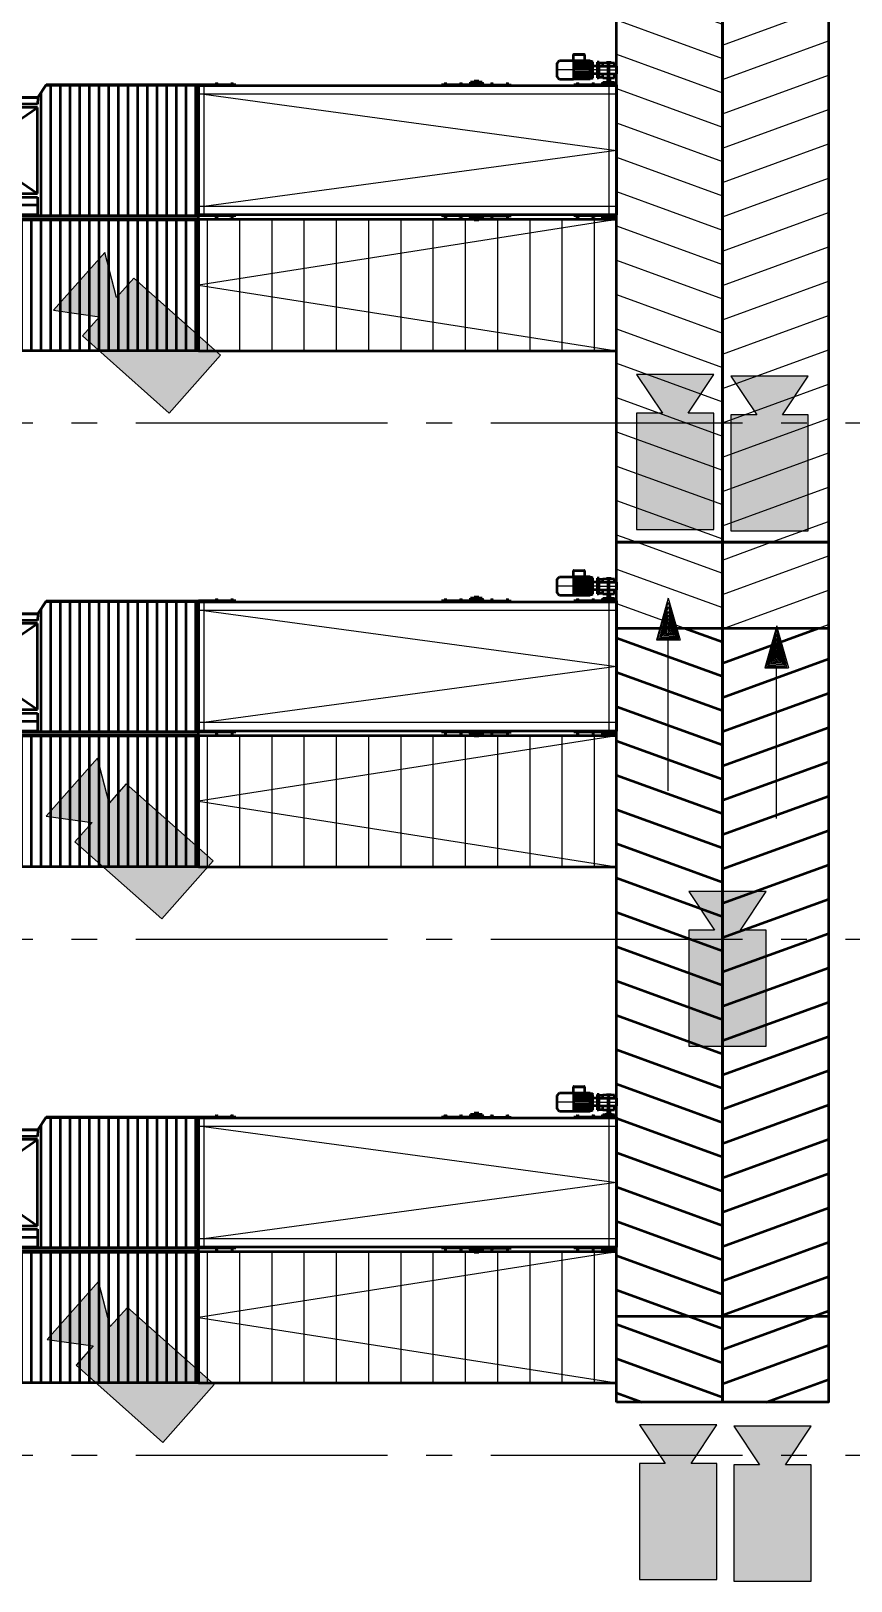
# Model space of a CAD drawing. Header units: millimetres. Extents: x 0 to 118800, y 79635 to 177025.
# Drawn here: x 25836 to 32192, y 121903 to 133917 of the extents above; entities that cross this region are included whole.
import ezdxf

# ---------------------------------------------------------------- set-up
doc = ezdxf.new("R2010")
doc.units = ezdxf.units.MM
doc.header["$LTSCALE"] = 200
doc.linetypes.add('AM_DIN_F_W050', pattern=[6.25, 4.75, -1.5])
doc.linetypes.add('AM_DIN_G_W050', pattern=[13.75, 9.75, -1.5, 1, -1.5])
for name, color, linetype, lineweight in [('AM_0', 7, 'Continuous', 50), ('AM_1', 14, 'Continuous', 50), ('AM_2', 5, 'Continuous', 50), ('AM_3', 6, 'AM_DIN_F_W050', 25), ('AM_7', 4, 'AM_DIN_G_W050', 25)]:
    doc.layers.add(name, color=color, linetype=linetype, lineweight=lineweight)
for name, color, linetype in [('K_Bandver. Oben', 2, 'Continuous'), ('K_Bandver. Unten', 1, 'Continuous'), ('K_IP Detail', 3, 'Continuous'), ('TECHNOLOGIE', 4, 'Continuous')]:
    doc.layers.add(name, color=color, linetype=linetype)

# ---------------------------------------------------------------- blocks, each defined once
blk = doc.blocks.new('pfeil gerade')
at = {"layer": 'TECHNOLOGIE'}
for p, q in [((0, 0), (1167.09, 0)), ((0, 0), (1167.09, 0)), ((1493.02, 0), (1167.09, 92.01)), ((1167.09, -91.28), (1167.09, 92.01)), ((1493.02, 0), (1167.09, 92.01)), ((1167.09, -91.28), (1167.09, 92.01)), ((1493.02, 0.72), (1167.09, -91.28)), ((1493.02, 0.72), (1167.09, -91.28)), ((1175.04, 79.89), (1463.71, 0.08)), ((1175.04, -81.95), (1175.04, 79.89)), ((1175.04, 79.89), (1463.71, 0.08)), ((1175.04, -81.95), (1175.04, 79.89)), ((1180.95, -78.62), (1182.92, 65.48)), ((1180.95, -78.62), (1182.92, 65.48)), ((1463.71, 0.08), (1180.95, -78.62)), ((1463.71, 0.08), (1180.95, -78.62)), ((1182.92, 65.48), (1429.23, 1.19)), ((1182.92, 65.48), (1429.23, 1.19)), ((1188.83, -65.32), (1191.78, 54.39)), ((1188.83, -65.32), (1191.78, 54.39)), ((1429.23, 1.19), (1188.83, -65.32)), ((1429.23, 1.19), (1188.83, -65.32)), ((1191.79, 54.39), (1393.76, 1.19)), ((1197.7, -55.35), (1200.65, 44.42)), ((1197.7, -55.35), (1200.65, 44.42)), ((1393.76, 1.19), (1197.7, -55.35)), ((1393.76, 1.19), (1197.7, -55.35)), ((1200.65, 44.42), (1364.2, 1.19)), ((1200.65, 44.42), (1364.2, 1.19)), ((1206.56, -43.15), (1209.52, 32.22)), ((1206.56, -43.15), (1209.52, 32.22)), ((1364.2, 1.19), (1206.57, -43.15)), ((1364.2, 1.19), (1206.57, -43.15)), ((1209.52, 32.22), (1336.62, 1.19)), ((1209.52, 32.22), (1336.62, 1.19)), ((1214.45, -29.85), (1216.42, 22.25)), ((1214.45, -29.85), (1216.42, 22.25)), ((1336.62, 1.19), (1214.45, -29.85)), ((1336.62, 1.19), (1214.45, -29.85)), ((1216.42, 22.25), (1307.06, 2.29)), ((1216.42, 22.25), (1307.06, 2.29)), ((1220.36, -17.65), (1223.31, 11.17)), ((1220.36, -17.65), (1223.31, 11.17)), ((1307.06, 2.29), (1220.36, -17.65)), ((1307.06, 2.29), (1220.36, -17.65)), ((1223.31, 11.17), (1278.49, 2.29)), ((1223.31, 11.17), (1278.49, 2.29)), ((1278.49, 2.29), (1231.2, -5.46)), ((1278.49, 2.29), (1231.2, -5.46)), ((1231.2, -5.46), (1231.2, 1.19)), ((1231.2, -5.46), (1231.2, 1.19))]:
    blk.add_line(p, q, dxfattribs=at)
blk = doc.blocks.new('gf bl3500 mit knick gb1000 ds')
at = {"layer": 'AM_0'}
for p, q in [((-3390, 508), (-3390, 500)), ((-3390, 508), (-3059, 508)), ((-3390, 500), (-150, 500)), ((-3390, -500), (-3390, 500)), ((-3387, 515), (-3387, 508)), ((-3272, 515), (-3387, 515)), ((-3387, 508), (-3272, 508)), ((-3374, 529), (-3374, 515)), ((-3284, 529), (-3374, 529)), ((-3374, 515), (-3284, 515)), ((-3347, 538), (-3312, 538)), ((-3347, 529), (-3347, 538)), ((-3342, 529), (-3342, 538)), ((-3329, 538), (-3329, 508)), ((-3317, 529), (-3317, 538)), ((-3312, 529), (-3312, 538)), ((-3284, 515), (-3284, 529)), ((-3272, 508), (-3272, 515)), ((-3220, 508), (-3220, 510)), ((-3220, 510), (-3199, 510)), ((-3199, 508), (-3220, 508)), ((-3218, 516), (-3218, 510)), ((-3214, 510), (-3218, 510)), ((-3202, 516), (-3216, 516)), ((-3214, 516), (-3214, 510)), ((-3214, 510), (-3204, 510)), ((-3204, 516), (-3204, 510)), ((-3200, 510), (-3204, 510)), ((-3200, 516), (-3200, 510)), ((-3199, 510), (-3199, 508)), ((-3100, 508), (-3100, 510)), ((-3100, 510), (-3079, 510)), ((-3079, 508), (-3100, 508)), ((-3098, 516), (-3098, 510)), ((-3094, 510), (-3098, 510)), ((-3082, 516), (-3096, 516)), ((-3094, 516), (-3094, 510)), ((-3094, 510), (-3084, 510)), ((-3084, 516), (-3084, 510)), ((-3080, 510), (-3084, 510)), ((-3080, 516), (-3080, 510)), ((-3079, 510), (-3079, 508)), ((-3059, 508), (-3059, 500)), ((-2574, 508), (-2574, 500)), ((-2243, 508), (-2574, 508)), ((-2534, 510), (-2555, 510)), ((-2555, 510), (-2555, 508)), ((-2555, 508), (-2534, 508)), ((-2554, 516), (-2554, 510)), ((-2554, 510), (-2550, 510)), ((-2551, 516), (-2537, 516)), ((-2539, 510), (-2550, 510)), ((-2549, 516), (-2549, 510)), ((-2540, 516), (-2540, 510)), ((-2539, 510), (-2535, 510)), ((-2535, 516), (-2535, 510)), ((-2534, 508), (-2534, 510)), ((-2414, 510), (-2435, 510)), ((-2435, 510), (-2435, 508)), ((-2435, 508), (-2414, 508)), ((-2434, 516), (-2434, 510)), ((-2434, 510), (-2430, 510)), ((-2431, 516), (-2417, 516)), ((-2419, 510), (-2430, 510)), ((-2429, 516), (-2429, 510)), ((-2420, 516), (-2420, 510)), ((-2419, 510), (-2415, 510)), ((-2415, 516), (-2415, 510)), ((-2414, 508), (-2414, 510)), ((-2365, 508), (-2365, 500)), ((-2365, 508), (-2034, 508)), ((-2362, 515), (-2362, 508)), ((-2247, 515), (-2362, 515)), ((-2362, 508), (-2362, 515)), ((-2362, 515), (-2247, 515)), ((-2362, 508), (-2247, 508)), ((-2247, 508), (-2362, 508)), ((-2349, 529), (-2349, 515)), ((-2259, 529), (-2349, 529)), ((-2349, 515), (-2349, 529)), ((-2349, 529), (-2259, 529)), ((-2349, 515), (-2259, 515)), ((-2259, 515), (-2349, 515)), ((-2322, 538), (-2287, 538)), ((-2322, 529), (-2322, 538)), ((-2287, 538), (-2322, 538)), ((-2322, 529), (-2322, 538)), ((-2317, 529), (-2317, 538)), ((-2317, 529), (-2317, 538)), ((-2304, 538), (-2304, 508)), ((-2304, 538), (-2304, 508)), ((-2292, 529), (-2292, 538)), ((-2292, 529), (-2292, 538)), ((-2287, 529), (-2287, 538)), ((-2287, 529), (-2287, 538)), ((-2259, 515), (-2259, 529)), ((-2259, 529), (-2259, 515)), ((-2247, 508), (-2247, 515)), ((-2247, 515), (-2247, 508)), ((-2243, 508), (-2243, 500)), ((-2195, 508), (-2195, 510)), ((-2195, 510), (-2174, 510)), ((-2174, 508), (-2195, 508)), ((-2194, 516), (-2194, 510)), ((-2190, 510), (-2194, 510)), ((-2177, 516), (-2191, 516)), ((-2190, 510), (-2179, 510)), ((-2189, 516), (-2189, 510)), ((-2180, 516), (-2180, 510)), ((-2175, 510), (-2179, 510)), ((-2175, 516), (-2175, 510)), ((-2174, 510), (-2174, 508)), ((-2075, 508), (-2075, 510)), ((-2075, 510), (-2054, 510)), ((-2054, 508), (-2075, 508)), ((-2074, 516), (-2074, 510)), ((-2070, 510), (-2074, 510)), ((-2057, 516), (-2071, 516)), ((-2070, 510), (-2059, 510)), ((-2069, 516), (-2069, 510)), ((-2060, 516), (-2060, 510)), ((-2055, 510), (-2059, 510)), ((-2055, 516), (-2055, 510)), ((-2054, 510), (-2054, 508)), ((-2034, 508), (-2034, 500)), ((-440, 508), (-440, 500)), ((-440, 508), (-150, 508)), ((-420, 508), (-420, 510)), ((-420, 510), (-400, 510)), ((-400, 508), (-420, 508)), ((-419, 516), (-419, 510)), ((-415, 510), (-419, 510)), ((-403, 516), (-417, 516)), ((-415, 516), (-415, 510)), ((-415, 510), (-405, 510)), ((-405, 516), (-405, 510)), ((-401, 510), (-405, 510)), ((-401, 516), (-401, 510)), ((-400, 510), (-400, 508)), ((-300, 508), (-300, 510)), ((-300, 510), (-280, 510)), ((-280, 508), (-300, 508)), ((-299, 516), (-299, 510)), ((-295, 510), (-299, 510)), ((-283, 516), (-297, 516)), ((-295, 516), (-295, 510)), ((-295, 510), (-285, 510)), ((-285, 516), (-285, 510)), ((-281, 510), (-285, 510)), ((-281, 516), (-281, 510)), ((-280, 510), (-280, 508)), ((-150, 508), (-150, 500)), ((-150, -500), (-150, 500)), ((-3391, -594), (-3391, -654)), ((-3255, -594), (-3391, -594)), ((-3390, -500), (-150, -500)), ((-3390, -508), (-3390, -500)), ((-3390, -508), (-3059, -508)), ((-3387, -515), (-3387, -508)), ((-3387, -508), (-3272, -508)), ((-3272, -515), (-3387, -515)), ((-3374, -529), (-3374, -515)), ((-3374, -515), (-3284, -515)), ((-3284, -529), (-3374, -529)), ((-3284, -564), (-3374, -564)), ((-3374, -564), (-3374, -594)), ((-3347, -529), (-3347, -538)), ((-3347, -538), (-3312, -538)), ((-3347, -561), (-3347, -564)), ((-3312, -561), (-3347, -561)), ((-3342, -529), (-3342, -538)), ((-3339, -561), (-3339, -538)), ((-3329, -538), (-3329, -508)), ((-3319, -561), (-3319, -538)), ((-3317, -529), (-3317, -538)), ((-3312, -529), (-3312, -538)), ((-3312, -561), (-3312, -564)), ((-3284, -515), (-3284, -529)), ((-3284, -564), (-3284, -594)), ((-3255, -568), (-3284, -568)), ((-3272, -508), (-3272, -515)), ((-3255, -564), (-3249, -564)), ((-3255, -564), (-3255, -684)), ((-3249, -584), (-3252, -584)), ((-3252, -584), (-3252, -664)), ((-3241, -564), (-3249, -564)), ((-3249, -564), (-3249, -684)), ((-3249, -564), (-3249, -684)), ((-3249, -585), (-3241, -585)), ((-3249, -591), (-3241, -591)), ((-3241, -684), (-3241, -564)), ((-3241, -594), (-3205, -594)), ((-3199, -508), (-3220, -508)), ((-3220, -508), (-3220, -510)), ((-3220, -510), (-3199, -510)), ((-3214, -510), (-3218, -510)), ((-3218, -516), (-3218, -510)), ((-3202, -516), (-3216, -516)), ((-3214, -510), (-3204, -510)), ((-3214, -516), (-3214, -510)), ((-3205, -564), (-3205, -684)), ((-3200, -510), (-3204, -510)), ((-3204, -516), (-3204, -510)), ((-3200, -516), (-3200, -510)), ((-3185, -559), (-3200, -559)), ((-3199, -510), (-3199, -508)), ((-3185, -554), (-3185, -694)), ((-3055, -554), (-3185, -554)), ((-3055, -557), (-3185, -557)), ((-3055, -563), (-3185, -563)), ((-3055, -579), (-3185, -579)), ((-3055, -594), (-3185, -594)), ((-3079, -508), (-3100, -508)), ((-3100, -508), (-3100, -510)), ((-3100, -510), (-3079, -510)), ((-3094, -510), (-3098, -510)), ((-3098, -516), (-3098, -510)), ((-3082, -516), (-3096, -516)), ((-3094, -510), (-3084, -510)), ((-3094, -516), (-3094, -510)), ((-3080, -510), (-3084, -510)), ((-3084, -516), (-3084, -510)), ((-3080, -516), (-3080, -510)), ((-3079, -510), (-3079, -508)), ((-3059, -508), (-3059, -500)), ((-3055, -696), (-3055, -551)), ((-3055, -551), (-2949, -551)), ((-2949, -551), (-2929, -571)), ((-2929, -571), (-2929, -676)), ((-2574, -508), (-2574, -500)), ((-2243, -508), (-2574, -508)), ((-2555, -508), (-2534, -508)), ((-2555, -510), (-2555, -508)), ((-2534, -510), (-2555, -510)), ((-2554, -510), (-2550, -510)), ((-2554, -516), (-2554, -510)), ((-2551, -516), (-2537, -516)), ((-2539, -510), (-2550, -510)), ((-2549, -516), (-2549, -510)), ((-2540, -516), (-2540, -510)), ((-2539, -510), (-2535, -510)), ((-2535, -516), (-2535, -510)), ((-2534, -508), (-2534, -510)), ((-2435, -508), (-2414, -508)), ((-2435, -510), (-2435, -508)), ((-2414, -510), (-2435, -510)), ((-2434, -510), (-2430, -510)), ((-2434, -516), (-2434, -510)), ((-2431, -516), (-2417, -516)), ((-2419, -510), (-2430, -510)), ((-2429, -516), (-2429, -510)), ((-2420, -516), (-2420, -510)), ((-2419, -510), (-2415, -510)), ((-2415, -516), (-2415, -510)), ((-2414, -508), (-2414, -510)), ((-2365, -508), (-2365, -500)), ((-2365, -508), (-2034, -508)), ((-2362, -515), (-2362, -508)), ((-2362, -508), (-2247, -508)), ((-2362, -508), (-2362, -515)), ((-2247, -508), (-2362, -508)), ((-2247, -515), (-2362, -515)), ((-2362, -515), (-2247, -515)), ((-2349, -529), (-2349, -515)), ((-2349, -515), (-2259, -515)), ((-2349, -515), (-2349, -529)), ((-2259, -515), (-2349, -515)), ((-2259, -529), (-2349, -529)), ((-2349, -529), (-2259, -529)), ((-2322, -529), (-2322, -538)), ((-2322, -529), (-2322, -538)), ((-2322, -538), (-2287, -538)), ((-2287, -538), (-2322, -538)), ((-2317, -529), (-2317, -538)), ((-2317, -529), (-2317, -538)), ((-2304, -538), (-2304, -508)), ((-2304, -538), (-2304, -508)), ((-2292, -529), (-2292, -538)), ((-2292, -529), (-2292, -538)), ((-2287, -529), (-2287, -538)), ((-2287, -529), (-2287, -538)), ((-2259, -515), (-2259, -529)), ((-2259, -529), (-2259, -515)), ((-2247, -508), (-2247, -515)), ((-2247, -515), (-2247, -508)), ((-2243, -508), (-2243, -500)), ((-2174, -508), (-2195, -508)), ((-2195, -508), (-2195, -510)), ((-2195, -510), (-2174, -510)), ((-2190, -510), (-2194, -510)), ((-2194, -516), (-2194, -510)), ((-2177, -516), (-2191, -516)), ((-2190, -510), (-2179, -510)), ((-2189, -516), (-2189, -510)), ((-2180, -516), (-2180, -510)), ((-2175, -510), (-2179, -510)), ((-2175, -516), (-2175, -510)), ((-2174, -510), (-2174, -508)), ((-2054, -508), (-2075, -508)), ((-2075, -508), (-2075, -510)), ((-2075, -510), (-2054, -510)), ((-2070, -510), (-2074, -510)), ((-2074, -516), (-2074, -510)), ((-2057, -516), (-2071, -516)), ((-2070, -510), (-2059, -510)), ((-2069, -516), (-2069, -510)), ((-2060, -516), (-2060, -510)), ((-2055, -510), (-2059, -510)), ((-2055, -516), (-2055, -510)), ((-2054, -510), (-2054, -508)), ((-2034, -508), (-2034, -500)), ((-440, -508), (-440, -500)), ((-440, -508), (-150, -508)), ((-420, -508), (-420, -510)), ((-400, -508), (-420, -508)), ((-420, -510), (-400, -510)), ((-415, -510), (-419, -510)), ((-419, -516), (-419, -510)), ((-403, -516), (-417, -516)), ((-415, -516), (-415, -510)), ((-415, -510), (-405, -510)), ((-401, -510), (-405, -510)), ((-405, -516), (-405, -510)), ((-401, -516), (-401, -510)), ((-400, -510), (-400, -508)), ((-300, -508), (-300, -510)), ((-280, -508), (-300, -508)), ((-300, -510), (-280, -510)), ((-295, -510), (-299, -510)), ((-299, -516), (-299, -510)), ((-283, -516), (-297, -516)), ((-295, -510), (-285, -510)), ((-295, -516), (-295, -510)), ((-285, -516), (-285, -510)), ((-281, -510), (-285, -510)), ((-281, -516), (-281, -510)), ((-280, -510), (-280, -508)), ((-150, -508), (-150, -500)), ((-3255, -654), (-3391, -654)), ((-3374, -654), (-3374, -680)), ((-3284, -680), (-3374, -680)), ((-3347, -680), (-3347, -684)), ((-3312, -684), (-3347, -684)), ((-3312, -680), (-3312, -684)), ((-3284, -654), (-3284, -680)), ((-3255, -678), (-3284, -678)), ((-3255, -684), (-3249, -684)), ((-3252, -664), (-3249, -664)), ((-3249, -656), (-3241, -656)), ((-3249, -662), (-3241, -662)), ((-3249, -684), (-3241, -684)), ((-3241, -654), (-3205, -654)), ((-3200, -689), (-3185, -689)), ((-3055, -609), (-3185, -609)), ((-3055, -639), (-3185, -639)), ((-3055, -654), (-3185, -654)), ((-3055, -669), (-3185, -669)), ((-3055, -685), (-3185, -685)), ((-3055, -691), (-3185, -691)), ((-3185, -694), (-3055, -694)), ((-3142, -741), (-3142, -694)), ((-2949, -696), (-3055, -696)), ((-3055, -696), (-3055, -741)), ((-2929, -676), (-2949, -696)), ((-3142, -741), (-3055, -741)), ((-3059, -745), (-3138, -745))]:
    blk.add_line(p, q, dxfattribs=at)
for centre, radius, start, end in [((-3216, 513), 3.73, 90, 128.2132), ((-3216, 513), 3.73, 51.7868, 90), ((-3209, 503), 13.7, 70.3472, 109.6528), ((-3202, 513), 3.73, 90, 128.2132), ((-3202, 513), 3.73, 51.7868, 90), ((-3096, 513), 3.73, 90, 128.2132), ((-3096, 513), 3.73, 51.7868, 90), ((-3089, 503), 13.7, 70.3472, 109.6528), ((-3082, 513), 3.73, 90, 128.2132), ((-3082, 513), 3.73, 51.7868, 90), ((-2551, 513), 3.73, 90, 128.2132), ((-2551, 513), 3.73, 51.7868, 90), ((-2544, 503), 13.7, 70.3472, 109.6528), ((-2537, 513), 3.73, 90, 128.2132), ((-2537, 513), 3.73, 51.7868, 90), ((-2431, 513), 3.73, 90, 128.2132), ((-2431, 513), 3.73, 51.7868, 90), ((-2424, 503), 13.7, 70.3472, 109.6528), ((-2417, 513), 3.73, 90, 128.2132), ((-2417, 513), 3.73, 51.7868, 90), ((-2191, 513), 3.73, 90, 128.2132), ((-2191, 513), 3.73, 51.7868, 90), ((-2184, 503), 13.7, 70.3472, 109.6528), ((-2177, 513), 3.73, 90, 128.2132), ((-2177, 513), 3.73, 51.7868, 90), ((-2071, 513), 3.73, 90, 128.2132), ((-2071, 513), 3.73, 51.7868, 90), ((-2064, 503), 13.7, 70.3472, 109.6528), ((-2057, 513), 3.73, 90, 128.2132), ((-2057, 513), 3.73, 51.7868, 90), ((-417, 513), 3.73, 90, 128.2132), ((-417, 513), 3.73, 51.7868, 90), ((-410, 503), 13.7, 70.3472, 109.6528), ((-403, 513), 3.73, 90, 128.2132), ((-403, 513), 3.73, 51.7868, 90), ((-297, 513), 3.73, 90, 128.2132), ((-297, 513), 3.73, 51.7868, 90), ((-290, 503), 13.7, 70.3472, 109.6528), ((-283, 513), 3.73, 90, 128.2132), ((-283, 513), 3.73, 51.7868, 90), ((-3216, -513), 3.73, 231.7868, 270), ((-3216, -513), 3.73, 270, 308.2132), ((-3209, -503), 13.7, 250.3472, 289.6528), ((-3200, -564), 5, 90, 180), ((-3202, -513), 3.73, 231.7868, 270), ((-3202, -513), 3.73, 270, 308.2132), ((-3096, -513), 3.73, 231.7868, 270), ((-3096, -513), 3.73, 270, 308.2132), ((-3089, -503), 13.7, 250.3472, 289.6528), ((-3082, -513), 3.73, 231.7868, 270), ((-3082, -513), 3.73, 270, 308.2132), ((-2551, -513), 3.73, 231.7868, 270), ((-2551, -513), 3.73, 270, 308.2132), ((-2544, -503), 13.7, 250.3472, 289.6528), ((-2537, -513), 3.73, 231.7868, 270), ((-2537, -513), 3.73, 270, 308.2132), ((-2431, -513), 3.73, 231.7868, 270), ((-2431, -513), 3.73, 270, 308.2132), ((-2424, -503), 13.7, 250.3472, 289.6528), ((-2417, -513), 3.73, 231.7868, 270), ((-2417, -513), 3.73, 270, 308.2132), ((-2191, -513), 3.73, 231.7868, 270), ((-2191, -513), 3.73, 270, 308.2132), ((-2184, -503), 13.7, 250.3472, 289.6528), ((-2177, -513), 3.73, 231.7868, 270), ((-2177, -513), 3.73, 270, 308.2132), ((-2071, -513), 3.73, 231.7868, 270), ((-2071, -513), 3.73, 270, 308.2132), ((-2064, -503), 13.7, 250.3472, 289.6528), ((-2057, -513), 3.73, 231.7868, 270), ((-2057, -513), 3.73, 270, 308.2132), ((-417, -513), 3.73, 231.7868, 270), ((-417, -513), 3.73, 270, 308.2132), ((-410, -503), 13.7, 250.3472, 289.6528), ((-403, -513), 3.73, 231.7868, 270), ((-403, -513), 3.73, 270, 308.2132), ((-297, -513), 3.73, 231.7868, 270), ((-297, -513), 3.73, 270, 308.2132), ((-290, -503), 13.7, 250.3472, 289.6528), ((-283, -513), 3.73, 231.7868, 270), ((-283, -513), 3.73, 270, 308.2132), ((-3200, -684), 5, 180, 270), ((-3138, -741), 4, 180, 270), ((-3059, -741), 4, 270, 0)]:
    blk.add_arc(centre, radius, start, end, dxfattribs=at)
at = {"layer": 'AM_3'}
for p, q in [((-3390, 497), (-150, 497)), ((-3390, -498), (-150, -498)), ((-3339, -561), (-3339, -665)), ((-3319, -561), (-3319, -665)), ((-3339, -665), (-3319, -665))]:
    blk.add_line(p, q, dxfattribs=at)
at = {"layer": 'AM_7'}
for p, q in [((-3329, -508), (-3329, 508)), ((-190, -508), (-190, 508)), ((-3329, -561), (-3329, -684)), ((-3249, -624), (-3391, -624)), ((-3249, -624), (-2929, -624))]:
    blk.add_line(p, q, dxfattribs=at)
at = {"layer": 'TECHNOLOGIE'}
for p, q in [((-3390, 435), (-150, 435)), ((-3390, 0), (-190, 435)), ((-190, -435), (-3390, 0)), ((-3390, -435), (-150, -435))]:
    blk.add_line(p, q, dxfattribs=at)
blk = doc.blocks.new('pt2 ds')
at = {"layer": 'AM_1'}
for p, q in [((153, 383.75), (153, -284.25)), ((1128, 383.75), (153, 383.75)), ((153, -284.25), (1128, 383.75)), ((153, 383.75), (1128, -284.25)), ((1128, -284.25), (1128, 383.75)), ((153, -284.25), (1128, -284.25))]:
    blk.add_line(p, q, dxfattribs=at)
at = {"layer": 'AM_2'}
for p, q in [((1193.25, 557.75), (1128.13, 459.25)), ((1154.5, -456.25), (1154.5, 499.14)), ((1191.27, 554.75), (2374.75, 554.75)), ((2374.75, 557.75), (1193.25, 557.75)), ((1229.5, -456.25), (1229.5, 554.75)), ((1304.5, -456.25), (1304.5, 554.75)), ((1379.5, -456.25), (1379.5, 554.75)), ((1454.5, -456.25), (1454.5, 554.75)), ((1529.5, -456.25), (1529.5, 554.75)), ((1604.5, -456.25), (1604.5, 554.75)), ((1679.5, -456.25), (1679.5, 554.75)), ((1754.5, -456.25), (1754.5, 554.75)), ((1829.5, -456.25), (1829.5, 554.75)), ((1904.31, -456.25), (1904.31, 554.75)), ((1979.31, -456.25), (1979.31, 554.75)), ((2054.31, -456.25), (2054.31, 554.75)), ((2129.31, -456.25), (2129.31, 554.75)), ((2204.31, -456.25), (2204.31, 554.75)), ((2279.31, -456.25), (2279.31, 554.75)), ((2354.31, -456.25), (2354.31, 554.75)), ((2374.75, -1500.25), (2374.75, 557.75)), ((0, 459.25), (0, -459.25)), ((1128.13, 459.25), (0, 459.25)), ((29.5, -456.25), (29.5, 459.25)), ((104.5, -456.25), (104.5, 459.25)), ((153, 407.75), (153, 459.25)), ((153, 459.25), (1128.13, 459.25)), ((1128, 407.75), (153, 407.75)), ((1128.13, 459.25), (1128, 407.75)), ((153, -456.25), (153, -311.25)), ((153, -311.25), (1128, -311.25)), ((1128, -311.25), (1128, -456.25)), ((2374.75, -456.25), (0, -456.25)), ((0, -459.25), (0, -1500.25)), ((0, -459.25), (2374.75, -459.25)), ((1128, -375.05), (153, -375.05)), ((1128, -450.05), (153, -450.05)), ((1128, -456.25), (153, -456.25)), ((2374.75, -484.75), (0, -484.75)), ((0, -487.75), (2374.75, -487.75)), ((29.5, -1500.25), (29.5, -487.75)), ((104.5, -1500.25), (104.5, -487.75)), ((179.5, -1500.25), (179.5, -487.75)), ((254.5, -1500.25), (254.5, -487.75)), ((329.5, -1500.25), (329.5, -487.75)), ((404.5, -1500.25), (404.5, -487.75)), ((479.5, -1500.25), (479.5, -487.75)), ((554.5, -1500.25), (554.5, -487.75)), ((629.5, -1500.25), (629.5, -487.75)), ((704.5, -1500.25), (704.5, -487.75)), ((779.5, -1500.25), (779.5, -487.75)), ((854.5, -1500.25), (854.5, -487.75)), ((929.5, -1500.25), (929.5, -487.75)), ((1004.5, -1500.25), (1004.5, -487.75)), ((1079.5, -1500.25), (1079.5, -487.75)), ((1154.5, -1500.25), (1154.5, -487.75)), ((1229.5, -1500.25), (1229.5, -487.75)), ((1304.5, -1500.25), (1304.5, -487.75)), ((1379.5, -1500.25), (1379.5, -487.75)), ((1454.5, -1500.25), (1454.5, -487.75)), ((1529.5, -1500.25), (1529.5, -487.75)), ((1604.5, -1500.25), (1604.5, -487.75)), ((1679.5, -1500.25), (1679.5, -487.75)), ((1754.5, -1500.25), (1754.5, -487.75)), ((1829.5, -1500.25), (1829.5, -487.75)), ((1904.31, -1500.25), (1904.31, -487.75)), ((1979.31, -1500.25), (1979.31, -487.75)), ((2054.31, -1500.25), (2054.31, -487.75)), ((2129.31, -1500.25), (2129.31, -487.75)), ((2204.31, -1500.25), (2204.31, -487.75)), ((2279.31, -1500.25), (2279.31, -487.75)), ((2354.31, -1500.25), (2354.31, -487.75)), ((-0.25, -1500.25), (2374.75, -1500.25))]:
    blk.add_line(p, q, dxfattribs=at)
blk = doc.blocks.new('fischgrätbahn 6000 ds')
at = {"layer": 'TECHNOLOGIE'}
h = blk.add_hatch(dxfattribs=at)
h.set_pattern_fill('_USER', color=256, scale=250, angle=70, style=0, pattern_type=0)
h.set_pattern_definition([(70, (-59658.84, -107073.41), (-234.92316, 85.50504), [])])
h.paths.add_polyline_path([(0, 821.5), (6000, 821.5), (6000, 0), (0, 0)])
h = blk.add_hatch(dxfattribs=at)
h.set_pattern_fill('_USER', color=256, scale=250, angle=110, style=0, pattern_type=0)
h.set_pattern_definition([(110, (-59658.84, -107073.41), (-234.92316, -85.50504), [])])
h.paths.add_polyline_path([(0, 0), (6000, 0), (6000, -821.5), (0, -821.5)])
at = {"layer": 'AM_0'}
for points in [[(0, 821.5), (6000, 821.5), (6000, 0), (0, 0)], [(0, 0), (6000, 0), (6000, -821.5), (0, -821.5)]]:
    blk.add_lwpolyline(points, close=True, dxfattribs=at)
blk = doc.blocks.new('fischgrätbahn 6000b ds')
at = {"layer": 'AM_2'}
h = blk.add_hatch(dxfattribs=at)
h.set_pattern_fill('_USER', color=256, scale=250, angle=70, style=0, pattern_type=0)
h.set_pattern_definition([(70, (-59658.84, -107073.41), (-234.92316, 85.50504), [])])
h.paths.add_polyline_path([(0, 821.5), (6000, 821.5), (6000, 0), (0, 0)])
h = blk.add_hatch(dxfattribs=at)
h.set_pattern_fill('_USER', color=256, scale=250, angle=110, style=0, pattern_type=0)
h.set_pattern_definition([(110, (-59658.84, -107073.41), (-234.92316, -85.50504), [])])
h.paths.add_polyline_path([(0, 0), (6000, 0), (6000, -821.5), (0, -821.5)])
for points in [[(0, 821.5), (6000, 821.5), (6000, 0), (0, 0)], [(0, 0), (6000, 0), (6000, -821.5), (0, -821.5)]]:
    blk.add_lwpolyline(points, close=True, dxfattribs=at)

msp = doc.modelspace()

# ---------------------------------------------------------------- hatches: boundary and pattern name
at = {"layer": 'K_Bandver. Oben'}
for points in [[(31130, 131254), (30530, 131254), (30730, 130954), (30530, 130954), (30530, 130054), (31130, 130054), (31130, 130954), (30930, 130954)], [(31153, 123115), (30553, 123115), (30753, 122815), (30553, 122815), (30553, 121915), (31153, 121915), (31153, 122815), (30953, 122815)]]:
    msp.add_hatch(color=256, dxfattribs=at).paths.add_polyline_path(points)
at = {"layer": 'K_Bandver. Unten'}
for points in [[(31861, 131242), (31261, 131242), (31461, 130942), (31261, 130942), (31261, 130042), (31861, 130042), (31861, 130942), (31661, 130942)], [(31535, 127248), (30935, 127248), (31135, 126948), (30935, 126948), (30935, 126048), (31535, 126048), (31535, 126948), (31335, 126948)], [(31884, 123103), (31284, 123103), (31484, 122803), (31284, 122803), (31284, 121903), (31884, 121903), (31884, 122803), (31684, 122803)]]:
    msp.add_hatch(color=256, dxfattribs=at).paths.add_polyline_path(points)
at = {"layer": 'K_IP Detail'}
for points in [[(26409, 132200), (26010, 131752), (26367, 131702), (26235, 131553), (26908, 130955), (27306, 131404), (26633, 132001), (26500, 131852)], [(26351, 128281), (25953, 127832), (26310, 127782), (26177, 127633), (26850, 127035), (27248, 127484), (26575, 128081), (26442, 127932)], [(26360, 124224), (25961, 123775), (26319, 123725), (26186, 123576), (26859, 122978), (27257, 123427), (26584, 124024), (26451, 123875)]]:
    msp.add_hatch(color=256, dxfattribs=at).paths.add_polyline_path(points)
at = {"layer": 'TECHNOLOGIE'}
h = msp.add_hatch(dxfattribs=at)
h.set_pattern_fill('_USER', color=256, scale=250, angle=90, style=0, pattern_type=0)
h.set_pattern_definition([(90, (5204.3, 83351.38), (-250, 2e-14), [])])
h.paths.add_polyline_path([(27135, 132455), (27135, 131439), (30375, 131439), (30375, 132455)])
h = msp.add_hatch(dxfattribs=at)
h.set_pattern_fill('_USER', color=256, scale=250, angle=90, style=0, pattern_type=0)
h.set_pattern_definition([(90, (5204.3, 79351.38), (-250, 2e-14), [])])
h.paths.add_polyline_path([(27135, 128455), (27135, 127439), (30375, 127439), (30375, 128455)])
h = msp.add_hatch(dxfattribs=at)
h.set_pattern_fill('_USER', color=256, scale=250, angle=90, style=0, pattern_type=0)
h.set_pattern_definition([(90, (5204.3, 75351.38), (-250, 2e-14), [])])
h.paths.add_polyline_path([(27135, 124454), (27135, 123438), (30375, 123439), (30375, 124455)])

# ---------------------------------------------------------------- linework, layer by layer
at = {"layer": 'AM_0'}
for points in [[(27135, 132455), (27135, 131439), (30375, 131439), (30375, 132455)], [(27135, 128455), (27135, 127439), (30375, 127439), (30375, 128455)], [(27135, 124454), (27135, 123438), (30375, 123439), (30375, 124455)]]:
    msp.add_lwpolyline(points, close=True, dxfattribs=at)
at = {"layer": 'AM_7'}
for p, q in [((15650, 130879), (41066, 130879)), ((15650, 126879), (41066, 126879)), ((15650, 122879), (41066, 122879))]:
    msp.add_line(p, q, dxfattribs=at)
at = {"layer": 'K_Bandver. Oben'}
for points in [[(31130, 131254), (30530, 131254), (30730, 130954), (30530, 130954), (30530, 130054), (31130, 130054), (31130, 130954), (30930, 130954)], [(31153, 123115), (30553, 123115), (30753, 122815), (30553, 122815), (30553, 121915), (31153, 121915), (31153, 122815), (30953, 122815)]]:
    msp.add_lwpolyline(points, close=True, dxfattribs=at)
at = {"layer": 'K_Bandver. Unten'}
for points in [[(31861, 131242), (31261, 131242), (31461, 130942), (31261, 130942), (31261, 130042), (31861, 130042), (31861, 130942), (31661, 130942)], [(31535, 127248), (30935, 127248), (31135, 126948), (30935, 126948), (30935, 126048), (31535, 126048), (31535, 126948), (31335, 126948)], [(31884, 123103), (31284, 123103), (31484, 122803), (31284, 122803), (31284, 121903), (31884, 121903), (31884, 122803), (31684, 122803)]]:
    msp.add_lwpolyline(points, close=True, dxfattribs=at)
at = {"layer": 'K_IP Detail'}
for points in [[(26409, 132200), (26010, 131752), (26367, 131702), (26235, 131553), (26908, 130955), (27306, 131404), (26633, 132001), (26500, 131852)], [(26351, 128281), (25953, 127832), (26310, 127782), (26177, 127633), (26850, 127035), (27248, 127484), (26575, 128081), (26442, 127932)], [(26360, 124224), (25961, 123775), (26319, 123725), (26186, 123576), (26859, 122978), (27257, 123427), (26584, 124024), (26451, 123875)]]:
    msp.add_lwpolyline(points, close=True, dxfattribs=at)
at = {"layer": 'TECHNOLOGIE'}
for p, q in [((30375, 132455), (27135, 131947)), ((27135, 131947), (30375, 131439)), ((30375, 128455), (27135, 127947)), ((27135, 127947), (30375, 127439)), ((30375, 124455), (27135, 123946)), ((27135, 123946), (30375, 123439))]:
    msp.add_line(p, q, dxfattribs=at)

# ---------------------------------------------------------------- block references
at = {"layer": 'AM_0'}
for name, p, rotation in [('fischgrätbahn 6000 ds', (31196, 129954), 90), ('gf bl3500 mit knick gb1000 ds', (26985, 132991), 180), ('fischgrätbahn 6000 ds', (31196, 123954), 90), ('gf bl3500 mit knick gb1000 ds', (26985, 128991), 180), ('pfeil gerade', (30776, 128027), 89.99999999999999), ('fischgrätbahn 6000b ds', (31196, 123289), 90), ('gf bl3500 mit knick gb1000 ds', (26985, 124991), 180)]:
    msp.add_blockref(name, p, dxfattribs=dict(at, rotation=rotation))
for p in [(24760, 132941), (24760, 128941), (24760, 124941)]:
    msp.add_blockref('pt2 ds', p, dxfattribs=at)
at = {"layer": 'AM_0', "xscale": -1, "rotation": 270}
msp.add_blockref('pfeil gerade', (31616, 127814), dxfattribs=at)

doc.saveas('drawing.dxf')
